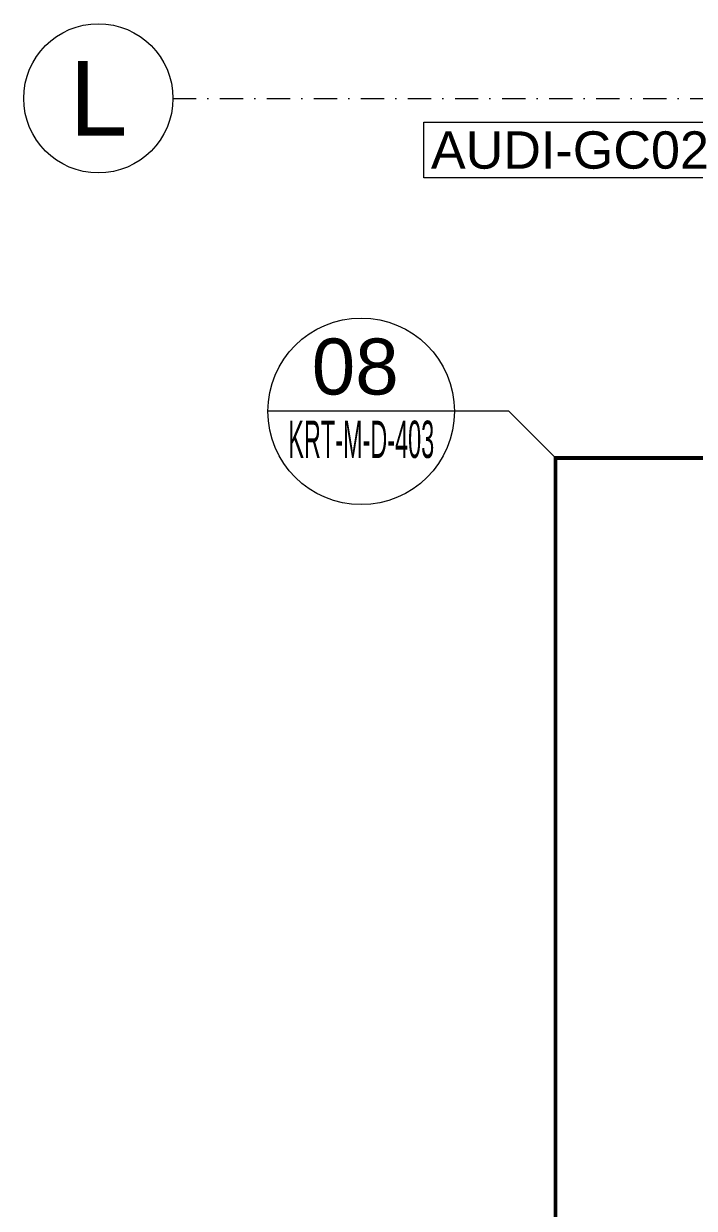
# Model space of a CAD drawing. Extents: x -2050 to 29725, y -1777 to 6820.
# Drawn here: x 920.4 to 1100.2, y 1687.6 to 2005 of the extents above; entities that cross this region are included whole.
import ezdxf
from ezdxf.enums import TextEntityAlignment as Align

# ---------------------------------------------------------------- set-up
doc = ezdxf.new("R2010")
doc.units = 0
doc.header["$LTSCALE"] = 25
doc.header["$MEASUREMENT"] = 0
doc.linetypes.add('DASHDOT2', pattern=[0.5, 0.25, -0.125, 0, -0.125])
doc.linetypes.add('HIDDEN2', pattern=[4.7625, 3.175, -1.5875])
doc.layers.get('0').update_dxf_attribs({"color": 9, "lineweight": 9})
for name, color, linetype, lineweight in [('10', 9, 'Continuous', 9), ('21', 9, 'Continuous', 9), ('22', 8, 'Continuous', 9), ('24', 9, 'DASHDOT2', 9)]:
    doc.layers.add(name, color=color, linetype=linetype, lineweight=lineweight)
doc.styles.add('Arial', font='arial.ttf', dxfattribs={"height": 2.5})

# ---------------------------------------------------------------- blocks, each defined once
blk = doc.blocks.new('0_wallno')
blk.add_lwpolyline([(-7.84, 1.5), (7.942, 1.5), (7.942, -1.5), (-7.84, -1.5)], close=True)
blk.add_lwpolyline([(7.942, 0), (16.132, 0)])
at = {"style": 'Arial'}
blk.add_attdef('GENISLIK', text='', height=2, dxfattribs=at).set_placement((8.442, 0), align=Align.BOTTOM_LEFT)
blk.add_attdef('DUVARNO', text='', height=2, dxfattribs=at).set_placement((0, 0), align=Align.MIDDLE_CENTER)
blk.add_attdef('YUKSEKLIK', text='', height=2, dxfattribs=at).set_placement((8.442, -0.5), align=Align.TOP_LEFT)
blk = doc.blocks.new('0_detailbox1')
blk.add_lwpolyline([(10.411, -2.5), (7.911, 0), (-5, 0)])
blk.add_circle((0, 0), 5)
at = {"style": 'Arial'}
blk.add_attdef('DETAYADI', text='', height=3, dxfattribs=at).set_placement((0, 0), align=Align.BOTTOM_CENTER)
blk.add_attdef('PAFTAADI', text='', height=2, dxfattribs=at).set_placement((0, -0.5), align=Align.TOP_CENTER)
blk = doc.blocks.new('0_aks')
at = {"linetype": 'Continuous'}
blk.add_circle((0, 0), 2, dxfattribs=at)
at = {"style": 'Arial'}
blk.add_attdef('AKS', text='', height=2, dxfattribs=at).set_placement((0, 0), align=Align.MIDDLE_CENTER)
blk = doc.blocks.new('P-AKS_AUDI')
at = {"layer": '24'}
blk.add_lwpolyline([(-3762.06, -800), (-3500, -800)], dxfattribs=at)
at = {"layer": '24', "xscale": 10, "yscale": 10, "zscale": 10}
blk.add_blockref('0_aks', (-3782.06, -800), dxfattribs=at).add_auto_attribs({'AKS': 'L'})
blk = doc.blocks.new('p-zemin kat')
at = {"layer": '24'}
blk.add_blockref('P-AKS_AUDI', (4722.5, 2785), dxfattribs=at)

msp = doc.modelspace()

# ---------------------------------------------------------------- linework, layer by layer
at = {"layer": '21', "linetype": 'HIDDEN2', "ltscale": 0.1, "const_width": 1}
msp.add_lwpolyline([(1062.95, 1888.65), (1270.75, 1888.65), (1270.75, 1408.64), (1062.95, 1408.64)], close=True, dxfattribs=at)

# ---------------------------------------------------------------- block references
at = {"layer": '10'}
msp.add_blockref('p-zemin kat', (0, 0), dxfattribs=at)
at = {"layer": '21'}
ref = msp.add_blockref('0_detailbox1', (1010.89, 1901.15), dxfattribs=dict(at, xscale=5, yscale=5, zscale=5))
ref.add_attrib('DETAYADI', '08', dxfattribs={"layer": '0', "height": 15, "style": 'Arial'}).set_placement((1009.3, 1901.15), align=Align.BOTTOM_CENTER)
ref.add_attrib('PAFTAADI', 'KRT-M-D-403', dxfattribs={"layer": '0', "height": 10, "style": 'Arial', "width": 0.45}).set_placement((1010.91, 1898.65), align=Align.TOP_CENTER)
at = {"layer": '22'}
ref = msp.add_blockref('0_wallno', (1066.84, 1971.16), dxfattribs=dict(at, xscale=5, yscale=5, zscale=5))
ref.add_attrib('DUVARNO', 'AUDI-GC02', dxfattribs={"layer": '0', "height": 10, "style": 'Arial'}).set_placement((1066.84, 1971.16), align=Align.MIDDLE_CENTER)

doc.saveas('drawing.dxf')
